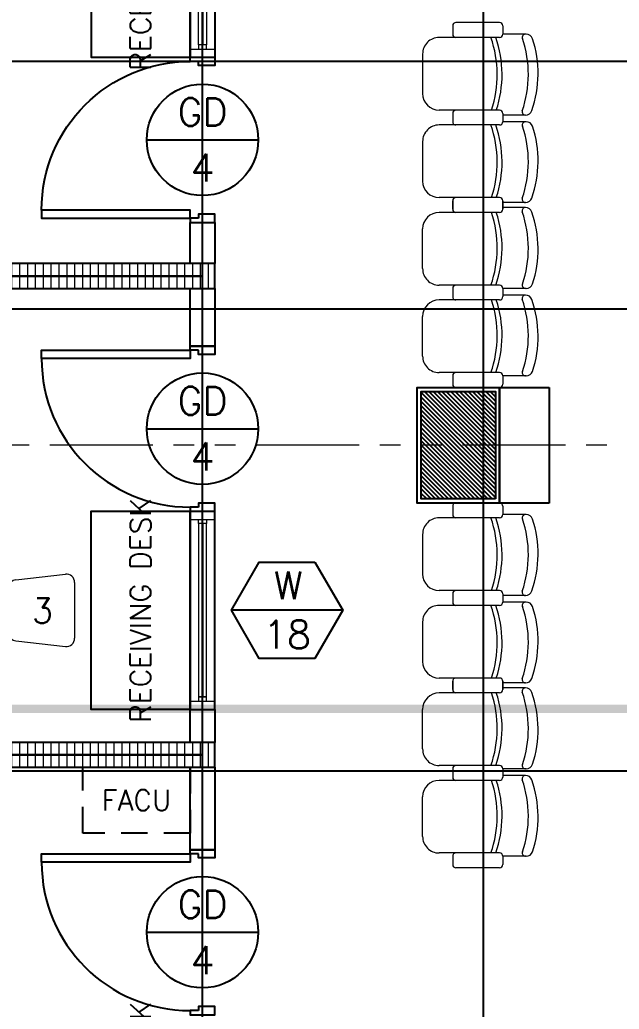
# Model space of a CAD drawing. Header units: metres. Extents: x -12400 to 1, y 0 to 106422.
# Drawn here: x -12080.56 to -12076.93, y 106394.4 to 106400.4 of the extents above; entities that cross this region are included whole.
import ezdxf
from ezdxf.enums import TextEntityAlignment as Align

# ---------------------------------------------------------------- set-up
doc = ezdxf.new("R2010")
doc.units = ezdxf.units.M
doc.header["$PDMODE"] = 35
for name, pattern in [('CENTER', [2, 1.25, -0.25, 0.25, -0.25]), ('HIDDEN2', [4.762499999999999, 3.175, -1.5875]), ('PHANTOM2', [1.25, 0.625, -0.125, 0.125, -0.125, 0.125, -0.125])]:
    doc.linetypes.add(name, pattern=pattern)
for name, color, linetype, lineweight in [('.3', 6, 'Continuous', 30), ('0.1', 1, 'Continuous', 9), ('0.20', 2, 'Continuous', 20), ('A-DIM-100', 8, 'Continuous', 0), ('DIM 001', 251, 'Continuous', 13), ('FURN', 8, 'Continuous', 5), ('FURN 0009', 49, 'Continuous', 9), ('HATCH', 250, 'Continuous', 5), ('W', 140, 'Continuous', 80)]:
    doc.layers.add(name, color=color, linetype=linetype, lineweight=lineweight)
for name, color, linetype in [('1AR', 1, 'Continuous'), ('AR-HIDDEN LINES', 8, 'HIDDEN2'), ('AR-WALL', 7, 'Continuous'), ('FIXTURE', 35, 'Continuous'), ('SCH-DOOR', 23, 'Continuous'), ('SCH-WIND', 181, 'Continuous'), ('stone', 15, 'Continuous'), ('WALL', 7, 'Continuous'), ('WINDOW', 1, 'Continuous')]:
    doc.layers.add(name, color=color, linetype=linetype)
doc.layers.add('GUIDELINES', color=206, linetype='Continuous', plot=False)
doc.styles.add('DIMTXT-100', font='arial.ttf')
doc.styles.add('swis721', font='swiss.ttf')
doc.styles.add('T-0.15', font='romans.shx', dxfattribs={"height": 0.15})
doc.styles.add('T.25', font='romans.shx', dxfattribs={"height": 0.2})
doc.dimstyles.new('D-100', dxfattribs={"dimtxt": 0.2, "dimasz": 0.15, "dimexe": 0.1, "dimexo": 0.1, "dimgap": 0.1, "dimtad": 1, "dimdec": 3, "dimzin": 4, "dimdsep": 46, "dimtxsty": 'DIMTXT-100', "dimblk": 'ARCHTICK', "dimcen": 0.2, "dimdle": 0.1, "dimclrd": 8, "dimclre": 8, "dimclrt": 2, "dimadec": 0, "dimazin": 1, "dimtfac": 1, "dimtdec": 3, "dimtofl": 0, "dimtmove": 2, "dimatfit": 3, "dimfxl": 1, "dimarcsym": 0})
doc.dimstyles.new('DIM 200', dxfattribs={"dimtxt": 200, "dimasz": 1, "dimexe": 0, "dimexo": 40, "dimgap": 50, "dimtad": 1, "dimtoh": 1, "dimdec": 0, "dimlfac": 2, "dimtxsty": 'swis721', "dimblk": 'CIR', "dimcen": 0, "dimclrd": 155, "dimclre": 155, "dimclrt": 4, "dimadec": 0, "dimazin": 0, "dimtfac": 1, "dimtdec": 0, "dimtix": 1, "dimtmove": 1, "dimatfit": 3, "dimldrblk": 'CIR', "dimfxl": 0, "dimarcsym": 0})

# ---------------------------------------------------------------- blocks, each defined once
blk = doc.blocks.new('CIR')
at = {"color": 4}
blk.add_circle((0, 0), 50, dxfattribs=at)
blk = doc.blocks.new('D-TAG')
at = {"layer": 'SCH-DOOR'}
blk.add_line((-0.2999999999883585, 0), (0.2999999999883585, 0), dxfattribs=at)
blk.add_circle((0, 5.821121362714621e-11), 0.3, dxfattribs=at)
at = {"layer": 'SCH-DOOR', "color": 2, "style": 'T-0.15'}
for tag, p in [('D-TAG', (-7.105427357601002e-14, 0.150000000029106)), ('D-NO', (-7.105427357601002e-14, -0.1499999999709054))]:
    blk.add_attdef(tag, text='', height=0.15, dxfattribs=at).set_placement(p, align=Align.MIDDLE_CENTER)
blk = doc.blocks.new('_ArchTick')
at = {"color": 0, "linetype": 'ByBlock', "const_width": 0.15}
blk.add_lwpolyline([(-0.5, -0.5), (0.5, 0.5)], dxfattribs=at)
blk = doc.blocks.new('*D1884')
at = {"layer": 'DEFPOINTS', "color": 0, "transparency": 16777216}
for p in [(-12077.65441529414, 106401.7952236538), (-12088.90441529417, 106400.1452236538), (-12076.07941529413, 106400.1452236538)]:
    blk.add_point(p, dxfattribs=at)
at = {"layer": 'DIM 001', "color": 8, "lineweight": -2, "transparency": 16777216}
for p, q in [((-12088.90441529417, 106401.8952236538), (-12088.90441529417, 106400.0452236538)), ((-12077.75441529414, 106401.7952236538), (-12089.00441529417, 106401.7952236538)), ((-12076.17941529413, 106400.1452236538), (-12089.00441529417, 106400.1452236538))]:
    blk.add_line(p, q, dxfattribs=at)
at = {"layer": 'DIM 001', "color": 8, "lineweight": -2, "transparency": 16777216, "xscale": 0.15, "yscale": 0.15, "zscale": 0.15}
for p, rotation in [((-12088.90441529417, 106401.7952236538), 90), ((-12088.90441529417, 106400.1452236538), 270)]:
    blk.add_blockref('_ArchTick', p, dxfattribs=dict(at, rotation=rotation))
at = {"layer": 'DIM 001', "color": 2, "transparency": 16777216, "insert": (-12089.10652989169, 106400.9702236537), "char_height": 0.2, "attachment_point": 5, "rotation": 90, "style": 'DIMTXT-100'}
blk.add_mtext('1.650', dxfattribs=at)
blk = doc.blocks.new('*D1885')
at = {"layer": 'DEFPOINTS', "color": 0, "transparency": 16777216}
for p in [(-12076.07941529413, 106400.1452236538), (-12088.90441529418, 106398.6452236538), (-12074.20441529415, 106398.6452236538)]:
    blk.add_point(p, dxfattribs=at)
at = {"layer": 'DIM 001', "color": 8, "lineweight": -2, "transparency": 16777216}
for p, q in [((-12088.90441529418, 106400.2452236538), (-12088.90441529418, 106398.5452236538)), ((-12076.17941529413, 106400.1452236538), (-12089.00441529418, 106400.1452236538)), ((-12074.30441529415, 106398.6452236538), (-12089.00441529418, 106398.6452236538))]:
    blk.add_line(p, q, dxfattribs=at)
at = {"layer": 'DIM 001', "color": 8, "lineweight": -2, "transparency": 16777216, "xscale": 0.15, "yscale": 0.15, "zscale": 0.15}
for p, rotation in [((-12088.90441529418, 106400.1452236538), 90), ((-12088.90441529418, 106398.6452236538), 270)]:
    blk.add_blockref('_ArchTick', p, dxfattribs=dict(at, rotation=rotation))
at = {"layer": 'DIM 001', "color": 2, "transparency": 16777216, "insert": (-12089.10652989169, 106399.3952236537), "char_height": 0.2, "attachment_point": 5, "rotation": 90, "style": 'DIMTXT-100'}
blk.add_mtext('1.500', dxfattribs=at)
blk = doc.blocks.new('*D1886')
at = {"layer": 'DEFPOINTS', "color": 0, "transparency": 16777216}
for p in [(-12074.20441529415, 106398.6452236538), (-12088.90441529419, 106395.8452236538), (-12074.20441529415, 106395.8452236538)]:
    blk.add_point(p, dxfattribs=at)
at = {"layer": 'DIM 001', "color": 8, "lineweight": -2, "transparency": 16777216}
for p, q in [((-12088.90441529419, 106398.7452236538), (-12088.90441529419, 106395.7452236538)), ((-12074.30441529415, 106398.6452236538), (-12089.00441529419, 106398.6452236538)), ((-12074.30441529415, 106395.8452236538), (-12089.00441529419, 106395.8452236538))]:
    blk.add_line(p, q, dxfattribs=at)
at = {"layer": 'DIM 001', "color": 8, "lineweight": -2, "transparency": 16777216, "xscale": 0.15, "yscale": 0.15, "zscale": 0.15}
for p, rotation in [((-12088.90441529419, 106398.6452236538), 90), ((-12088.90441529419, 106395.8452236538), 270)]:
    blk.add_blockref('_ArchTick', p, dxfattribs=dict(at, rotation=rotation))
at = {"layer": 'DIM 001', "color": 2, "transparency": 16777216, "insert": (-12089.1065298917, 106397.2452236537), "char_height": 0.2, "attachment_point": 5, "rotation": 90, "style": 'DIMTXT-100'}
blk.add_mtext('2.800', dxfattribs=at)
blk = doc.blocks.new('*D1887')
at = {"layer": 'DEFPOINTS', "color": 0, "transparency": 16777216}
for p in [(-12074.20441529415, 106395.8452236538), (-12088.9044152942, 106393.8452236537), (-12074.90441529414, 106393.8452236537)]:
    blk.add_point(p, dxfattribs=at)
at = {"layer": 'DIM 001', "color": 8, "lineweight": -2, "transparency": 16777216}
for p, q in [((-12088.9044152942, 106395.9452236538), (-12088.9044152942, 106393.7452236537)), ((-12074.30441529415, 106395.8452236538), (-12089.0044152942, 106395.8452236538)), ((-12075.00441529414, 106393.8452236537), (-12089.0044152942, 106393.8452236537))]:
    blk.add_line(p, q, dxfattribs=at)
at = {"layer": 'DIM 001', "color": 8, "lineweight": -2, "transparency": 16777216, "xscale": 0.15, "yscale": 0.15, "zscale": 0.15}
for p, rotation in [((-12088.9044152942, 106395.8452236538), 90), ((-12088.9044152942, 106393.8452236537), 270)]:
    blk.add_blockref('_ArchTick', p, dxfattribs=dict(at, rotation=rotation))
at = {"layer": 'DIM 001', "color": 2, "transparency": 16777216, "insert": (-12089.10652989171, 106394.8452236537), "char_height": 0.2, "attachment_point": 5, "rotation": 90, "style": 'DIMTXT-100'}
blk.add_mtext('2.000', dxfattribs=at)
blk = doc.blocks.new('*D1858')
at = {"layer": 'DEFPOINTS', "color": 0, "transparency": 16777216}
for p in [(-12076.0794152941, 106395.8452236538), (-12077.75441529411, 106388.5702236537), (-12077.75441529411, 106385.3202236537)]:
    blk.add_point(p, dxfattribs=at)
at = {"layer": 'DIM 001', "color": 8, "lineweight": -2, "transparency": 16777216}
for p, q in [((-12076.0794152941, 106395.7452236538), (-12076.0794152941, 106385.2202236537)), ((-12077.75441529411, 106388.4702236537), (-12077.75441529411, 106385.2202236537)), ((-12075.9794152941, 106385.3202236537), (-12077.85441529411, 106385.3202236537))]:
    blk.add_line(p, q, dxfattribs=at)
at = {"layer": 'DIM 001', "color": 8, "lineweight": -2, "transparency": 16777216, "xscale": 0.15, "yscale": 0.15, "zscale": 0.15, "rotation": 180}
blk.add_blockref('_ArchTick', (-12077.75441529411, 106385.3202236537), dxfattribs=at)
at = {"layer": 'DIM 001', "color": 8, "lineweight": -2, "transparency": 16777216, "xscale": 0.15, "yscale": 0.15, "zscale": 0.15}
blk.add_blockref('_ArchTick', (-12076.0794152941, 106385.3202236537), dxfattribs=at)
at = {"layer": 'DIM 001', "color": 2, "transparency": 16777216, "insert": (-12076.9169152941, 106385.5223382512), "char_height": 0.2, "attachment_point": 5, "style": 'DIMTXT-100'}
blk.add_mtext('1.675', dxfattribs=at)
blk = doc.blocks.new('A$C1B753C5A')
at = {"layer": 'WALL'}
h = blk.add_hatch(dxfattribs=at)
h.set_pattern_fill('ANSI31', color=250, scale=0.15)
h.set_pattern_definition([(45, (-1494.388102653662, 303.0677240852394), (-0.01325825214724777, 0.01325825214724777), [])])
h.paths.add_polyline_path([(0.4750000000001364, 0.6749999999999545), (0.02500000000009089, 0.6749999999999545), (0.02500000000009095, 0.02499999999997721), (0.4750000000001364, 0.02499999999997721)])
at = {"color": 7}
blk.add_lwpolyline([(0, 0), (0.5000000000002274, 0), (0.5000000000002274, 0.6999999999999318), (0, 0.6999999999999318)], close=True, dxfattribs=at)
at = {"layer": 'stone', "color": 5}
blk.add_lwpolyline([(0.02500000000009095, 0.02499999999997726), (0.4750000000001364, 0.02499999999997726), (0.4750000000001364, 0.6749999999999545), (0.02500000000009095, 0.6749999999999545)], close=True, dxfattribs=at)
blk = doc.blocks.new('COLUMNS2F')
at = {"xscale": -1}
blk.add_blockref('A$C1B753C5A', (-12153.85441529414, 106334.6499565114), dxfattribs=at)
blk = doc.blocks.new('public chair 4')
at = {"layer": 'FURN 0009'}
for p, q in [((-3.492459654808044e-10, 1.084999994083773), (1.164153218269348e-10, 1.034999993920792)), ((0.2839078841498122, 1.104999994044192), (0.01999999966938049, 1.1049999941024)), ((0.3039078841684386, 1.084999994025566), (0.3039078837027773, 1.034999993920792)), ((0.4459181866841391, 1.034999999625143), (0.303907883935608, 1.03499999968335)), ((0.4459181866841391, 1.034999999566935), (0.4416302758036181, 1.034999999566935)), ((0.02000000013504177, 1.014999994076788), (-0.0821254343027249, 1.014999994076788)), ((0.2839078836841509, 1.014999994018581), (0.02000000013504177, 1.014999994076788)), ((-0.1821254343958572, 0.9149999939836562), (-0.1821254339301959, 0.6749999939347617)), ((0.02000000013504177, 0.5749999941326678), (-0.08212543383706361, 0.5749999940744601)), ((-1.164153218269348e-10, 0.554999993997626), (1.164153218269348e-10, 0.5049999940674752)), ((0.2839078843826428, 0.5749999940744601), (0.01999999990221113, 0.5749999941326678)), ((0.3039078844012693, 0.5549999942886643), (0.3039078846340999, 0.504999999771826)), ((0.4406449099769816, 0.5449999939883128), (0.3039078841684386, 0.5449999938136898)), ((0.02000000013504177, 0.4849999941070564), (-0.0821254343027249, 0.4849999941070564)), ((0.2839078846154734, 0.4849999940488487), (0.02000000013504177, 0.4849999940488487)), ((0.4459181866841391, 0.5049999996554106), (0.303907883935608, 0.5049999997136183)), ((0.4459181866841391, 0.504999999597203), (0.4416302758036181, 0.504999999597203)), ((-0.1821254343958572, 0.3849999940139242), (-0.1821254339301959, 0.1449999939650297)), ((0.02000000013504177, 0.04499999416293576), (-0.08212543383706361, 0.0449999941047281)), ((-1.164153218269348e-10, -0.0249999999650754), (1.164153218269348e-10, 0.0249999999650754)), ((-1.164153218269348e-10, 0.02499999402789399), (1.164153218269348e-10, -0.02500000590225682)), ((0.2839078846154734, 0.04499999998370185), (0.02000000013504177, 0.04499999998370185)), ((0.2839078843826428, 0.0449999941047281), (0.01999999990221113, 0.04499999416293576)), ((0.3039078844012693, 0.02499999431893229), (0.3039078846340999, -0.02500000019790605)), ((0.3039078844012693, -0.02500000025611371), (0.3039078846340999, 0.02499999426072463)), ((0.4406449099769816, 0.01499999401858076), (0.3039078841684386, 0.01499999384395778)), ((0.02000000013504177, -0.04500000010011718), (-0.08212543383706361, -0.04500000004190952)), ((0.2839078843826428, -0.04500000004190952), (0.01999999990221113, -0.04500000010011718)), ((0.2839078846154734, -0.04500000592088327), (0.02000000013504177, -0.04500000592088327)), ((0.4406449099769816, -0.01499999995576218), (0.3039078841684386, -0.01499999978113919)), ((-0.1821254343958572, -0.3849999999511056), (-0.1821254339301959, -0.1449999999022111)), ((0.02000000013504177, -0.4850000000442378), (-0.0821254343027249, -0.4850000000442378)), ((0.02000000013504177, -0.4849999998114072), (-0.08212543383706361, -0.4849999998696148)), ((-1.164153218269348e-10, -0.504999999946449), (1.164153218269348e-10, -0.5549999998765998)), ((0.2839078843826428, -0.4849999998696148), (0.01999999990221113, -0.4849999998114072)), ((0.3039078844012693, -0.5049999996554106), (0.3039078846340999, -0.554999994172249)), ((0.4459181866841391, -0.5050000055925921), (0.303907883935608, -0.5050000056507997)), ((0.4459181866841391, -0.5050000055343844), (0.4416302758036181, -0.5050000055343844)), ((0.02000000013504177, -0.5749999998952262), (-0.08212543383706361, -0.5749999998370185)), ((0.2839078846154734, -0.5749999998952262), (0.02000000013504177, -0.5749999998952262)), ((0.4406449099769816, -0.5449999997508712), (0.3039078841684386, -0.5449999995762482)), ((-0.1821254343958572, -0.9149999997462146), (-0.1821254339301959, -0.6749999996973202)), ((0.02000000013504177, -1.014999999839347), (-0.0821254343027249, -1.014999999839347)), ((0.02000000013504177, -1.014999999606516), (-0.08212543383706361, -1.014999999664724)), ((0.2839078843826428, -1.014999999664724), (0.01999999990221113, -1.014999999606516)), ((-1.164153218269348e-10, -1.034999999741558), (1.164153218269348e-10, -1.084999999671709)), ((0.3039078844012693, -1.03499999945052), (0.3039078846340999, -1.084999993967358)), ((0.4459181866841391, -1.035000005387701), (0.303907883935608, -1.035000005445909)), ((0.4459181866841391, -1.035000005329493), (0.4416302758036181, -1.035000005329493)), ((0.2839078846154734, -1.104999999690335), (0.02000000013504177, -1.104999999690335))]:
    blk.add_line(p, q, dxfattribs=at)
for centre, radius, start, end in [((0.01999999966938049, 1.084999994083773), 0.02, 90, 180), ((0.2839078841498122, 1.084999994025566), 0.02, 0, 90), ((0.02000000013504177, 1.034999994095415), 0.02, 180.0000005336085, 269.9999999866598), ((0.2839078836841509, 1.034999994037207), 0.02, 269.9999999866598, 359.9999997331958), ((0.4416302758036181, 1.014999999490101), 0.02, 90, 198.7060796845716), ((0.4459181866841391, 0.9949999996460974), 0.04, 18.16363172830408, 90), ((-0.0821254343027249, 0.9149999941000715), 0.1, 90, 180.0000000566959), ((-0.411679505254142, 0.7899999936926179), 0.6815637052442207, 341.6119534198556, 19.27625419140281), ((-0.3822083171689883, 0.7899999936926179), 0.6815637052442207, 341.6119534198556, 19.27625419140281), ((-0.2143717563012615, 0.791432730271481), 0.6730549242463175, 340.8938805167201, 18.8226115638007), ((-0.1557765401666984, 0.7962648111279123), 0.6736522938089522, 340.6024362188745, 18.27120762634649), ((-0.08212543383706361, 0.674999994051177), 0.1, 180.0000000533608, 270), ((0.01999999990221113, 0.5549999941140413), 0.02, 90, 180.0000003335053), ((0.2839078843826428, 0.5549999940558337), 0.02, 6.670106611340577e-07, 90), ((0.4406449099769816, 0.5649999940069392), 0.02, 162.1540045916825, 270), ((0.4416302758036181, 0.584999994141981), 0.04, 270, 341.8363694297079), ((-0.0821254343027249, 0.3849999941303395), 0.1, 90, 180.0000000566959), ((0.02000000013504177, 0.5049999940674752), 0.02, 180, 269.9999999866598), ((-0.411679505254142, 0.2599999937228858), 0.6815637052442207, 341.6119534198556, 19.27625419140281), ((-0.3822083171689883, 0.2599999937228858), 0.6815637052442207, 341.6119534198556, 19.27625419140281), ((0.2839078846154734, 0.5049999940674752), 0.02, 270, 1.900980384232065e-07), ((0.4416302758036181, 0.4849999995203689), 0.02, 90, 198.7060796845716), ((0.4459181866841391, 0.4649999996763654), 0.04, 18.16363172830408, 90), ((-0.2143717563012615, 0.261432730301749), 0.6730549242463175, 340.8938805167201, 18.8226115638007), ((-0.1557765401666984, 0.2662648111581802), 0.6736522938089522, 340.6024362188745, 18.27120762634649), ((-0.08212543383706361, 0.144999994081445), 0.1, 180.0000000533608, 270), ((0.02000000013504177, 0.0249999999650754), 0.02, 90.00000001334021, 180), ((0.01999999990221113, 0.02499999414430931), 0.02, 90, 180.0000003335053), ((0.2839078846154734, 0.0249999999650754), 0.02, 359.999999809902, 90), ((0.2839078843826428, 0.02499999408610165), 0.02, 6.670106611340577e-07, 90), ((0.4406449099769816, 0.03499999403720722), 0.02, 162.1540045916825, 270), ((0.4416302758036181, 0.05499999417224899), 0.04, 270, 341.8363694297079), ((-0.08212543383706361, -0.1450000000186265), 0.1, 90, 179.9999999466392), ((0.01999999990221113, -0.02500000008149073), 0.02, 179.9999996664947, 270), ((0.02000000013504177, -0.02500000590225682), 0.02, 180, 269.9999999866598), ((-0.411679505254142, -0.2599999996600673), 0.6815637052442207, 340.7237458085972, 18.38804658014439), ((-0.3822083171689883, -0.2599999996600673), 0.6815637052442207, 340.7237458085972, 18.38804658014439), ((0.2839078843826428, -0.02500000002328306), 0.02, 270, 359.9999993329894), ((0.2839078846154734, -0.02500000590225682), 0.02, 270, 1.900980384232065e-07), ((0.4406449099769816, -0.03499999997438863), 0.02, 90, 197.8459954083175), ((-0.2143717563012615, -0.2614327362389304), 0.6730549242463175, 341.1773884361993, 19.10611948327995), ((0.4416302758036181, -0.0550000001094304), 0.04, 18.16363057029205, 90), ((-0.1557765401666984, -0.2662648170953616), 0.6736522938089522, 341.7287923736535, 19.39756378112552), ((-0.0821254343027249, -0.3850000000675209), 0.1, 179.9999999433041, 270), ((0.4416302758036181, -0.4850000054575503), 0.02, 161.2939203154284, 270), ((0.4459181866841391, -0.4650000056135468), 0.04, 270, 341.8363682716959), ((0.01999999990221113, -0.5049999998300336), 0.02, 90, 180.0000003335053), ((0.2839078843826428, -0.5049999998882413), 0.02, 6.670106611340577e-07, 90), ((-0.08212543383706361, -0.6749999998137355), 0.1, 90, 179.9999999466392), ((0.02000000013504177, -0.5549999998765998), 0.02, 180, 269.9999999866598), ((-0.411679505254142, -0.7899999994551763), 0.6815637052442207, 340.7237458085972, 18.38804658014439), ((-0.3822083171689883, -0.7899999994551763), 0.6815637052442207, 340.7237458085972, 18.38804658014439), ((0.2839078846154734, -0.5549999998765998), 0.02, 270, 1.900980384232065e-07), ((0.4406449099769816, -0.5649999997694977), 0.02, 90, 197.8459954083175), ((-0.2143717563012615, -0.7914327360340394), 0.6730549242463175, 341.1773884361993, 19.10611948327995), ((0.4416302758036181, -0.5849999999045394), 0.04, 18.16363057029205, 90), ((-0.1557765401666984, -0.7962648168904707), 0.6736522938089522, 341.7287923736535, 19.39756378112552), ((-0.0821254343027249, -0.9149999998626299), 0.1, 179.9999999433041, 270), ((0.01999999990221113, -1.034999999625143), 0.02, 90, 180.0000003335053), ((0.2839078843826428, -1.03499999968335), 0.02, 6.670106611340577e-07, 90), ((0.4416302758036181, -1.015000005252659), 0.02, 161.2939203154284, 270), ((0.4459181866841391, -0.9950000054086559), 0.04, 270, 341.8363682716959), ((0.02000000013504177, -1.084999999671709), 0.02, 180, 269.9999999866598), ((0.2839078846154734, -1.084999999671709), 0.02, 270, 1.900980384232065e-07)]:
    blk.add_arc(centre, radius, start, end, dxfattribs=at)
blk = doc.blocks.new('A$C0C291135')
at = {"layer": 'FIXTURE', "color": 3}
for points in [[(0.0249999999996362, -0.02499999999417923), (0.0249999999996362, -0.07499999999708962), (0, -0.07499999999708962), (0, 0.07499999999708962), (0.05000000000109139, 0.07499999999708962), (0.05000000000109139, -0.02499999999417923), (0.0249999999996362, -0.02499999999417923)], [(0.9751240390014573, -0.02499999999417923), (0.9751240390014573, -0.07499999999708962), (1.000124039001093, -0.07499999999708962), (1.000124039001093, 0.07499999999708962), (0.9501240390000021, 0.07499999999708962), (0.9501240390000021, -0.02499999999417923), (0.9751240390014573, -0.02499999999417923)]]:
    blk.add_lwpolyline(points, dxfattribs=at)
at = {"layer": 'FIXTURE', "color": 2, "ltscale": 0.3}
blk.add_lwpolyline([(0.0249999999996362, -0.07499999999708962), (0.0750000000007276, -0.07499999999708962), (0.07499999999708962, -0.9751240390032763), (0.02499999999781721, -0.9751240390032763)], close=True, dxfattribs=at)
at = {"layer": 'FIXTURE', "color": 1}
blk.add_arc((0.0750000000007276, -0.07499999999708962), 0.9001240389999464, 270, 0, dxfattribs=at)
blk = doc.blocks.new('*U1767')
at = {"color": 1}
blk.add_lwpolyline([(0.24987596100982, 0), (0.24987596100982, 0.1499999999941792), (0, 0.1499999999941792), (0, 0)], close=True, dxfattribs=at)
at = {"color": 3}
blk.add_lwpolyline([(0, 0.07499999999708962), (0.24987596100982, 0.07499999999708962)], dxfattribs=at)
blk = doc.blocks.new('*U1768')
at = {"color": 1}
blk.add_lwpolyline([(0.3498759610301927, 0), (0.3498759610301927, 0.1499999999941792), (0, 0.1499999999941792), (0, 0)], close=True, dxfattribs=at)
at = {"color": 3}
blk.add_lwpolyline([(0, 0.07499999999708962), (0.3498759610301927, 0.07499999999708962)], dxfattribs=at)
blk = doc.blocks.new('*U1741')
at = {"color": 1}
blk.add_lwpolyline([(0.5000000000036393, 0), (0.5000000000036393, 0.1499999999941792), (0, 0.1499999999941792), (0, 0)], close=True, dxfattribs=at)
at = {"color": 3}
blk.add_lwpolyline([(0, 0.07499999999708962), (0.5000000000036393, 0.07499999999708962)], dxfattribs=at)
blk = doc.blocks.new('*U1769')
at = {"layer": 'HATCH'}
h = blk.add_hatch(dxfattribs=at)
h.set_pattern_fill('ANSI31', color=256, scale=0.015, angle=45)
h.set_pattern_definition([(90, (6.187499999998178, 0), (-0.04762500000000001, 0), [])])
h.paths.add_polyline_path([(7.274999999997815, 0), (7.274999999997815, 0.1499999999796273), (0, 0.1499999999796273), (0, 0)])
at = {"color": 3}
blk.add_lwpolyline([(7.274999999997815, 0), (7.274999999997815, 0.1499999999796273), (0, 0.1499999999796273), (0, 0)], close=True, dxfattribs=at)
blk = doc.blocks.new('A$Cecf548ae')
at = {"layer": '.3', "color": 3}
blk.add_lwpolyline([(-0.125000000001819, 0.07499999999708962), (-1.174999999999272, 0.07500000001164153)], dxfattribs=at)
at = {"layer": '0.20'}
for points in [[(-1.25, 0), (-1.200000000000728, 0), (-1.200000000000728, 0.1500000000087311), (-1.25, 0.1500000000087311)], [(-0.05000000000109139, 0), (-0.1000000000021828, 0), (-0.1000000000021828, 0.1500000000087311), (-0.05000000000109139, 0.1500000000087311)], [(-1.174999999999272, 0.05000000000291038), (-1.200000000000728, 0.05000000000291038), (-1.200000000000728, 0.1000000000058208), (-1.174999999999272, 0.1000000000058208)], [(-0.125000000001819, 0.05000000000291038), (-0.1000000000021828, 0.05000000000291038), (-0.1000000000021828, 0.1000000000058208), (-0.125000000001819, 0.1000000000058208)]]:
    blk.add_lwpolyline(points, close=True, dxfattribs=at)
at = {"layer": '0.20', "color": 8}
blk.add_lwpolyline([(-1.174999999999272, 0.05000000000291038), (-0.125000000001819, 0.05000000000291038), (-0.125000000001819, 0.1000000000058208), (-1.174999999999272, 0.1000000000058208)], close=True, dxfattribs=at)
at = {"layer": 'WINDOW'}
for p, q in [((-0.05000000000109139, 0.1500000000087311), (-1.25, 0.1500000000087311)), ((-0.05000000000109139, 0), (-1.25, 0))]:
    blk.add_line(p, q, dxfattribs=at)
blk = doc.blocks.new('new chair')
at = {"layer": 'FURN 0009', "color": 1, "lineweight": 9}
for p, q in [((-135.8034158992814, 400), (-135.803415899165, 431.6333479945315)), ((135.8034158993978, 400), (135.8034158993978, 431.6333479944151)), ((135.8034158993978, 400), (-135.8034158992814, 400)), ((-185.4976026327349, 355.5215763038723), (-218.8309359660489, 55.52157630375586)), ((185.4976026370423, 355.5215763018932), (218.8309359704144, 55.52157630189322)), ((169.1367492326535, 2.328306436538696e-10), (-169.1367492326535, 2.328306436538696e-10))]:
    blk.add_line(p, q, dxfattribs=at)
for centre, radius, start, end in [((-210.9529411762487, 415.4054511487484), 9.999999999999588, 113.8726975280942, 293.8726975280942), ((0, -61.24999999941792), 531.2499999999792, 66.12730247190576, 113.8726975280942), ((0, -61.24999999941792), 511.2499999999808, 66.12730247190576, 113.8726975280942), ((210.9529411806725, 415.4054511466529), 9.999999999999588, 246.1273024719058, 66.12730247190576), ((-135.803415899165, 350.0000000002328), 49.99999999999812, 90, 173.659808247256), ((135.8034158995142, 350.0000000004657), 49.99999999999812, 6.340191746267892, 90), ((-169.1367492325371, 50.00000000046566), 49.99999999999812, 173.659808247256, 270), ((169.1367492326535, 50.00000000046566), 49.99999999999812, 270, 6.340191746267892)]:
    blk.add_arc(centre, radius, start, end, dxfattribs=at)
blk = doc.blocks.new('*U1979')
at = {"color": 1}
blk.add_lwpolyline([(0.2000000000116415, 0), (0.2000000000116415, 0.1499999999941792), (0, 0.1499999999941792), (0, 0)], close=True, dxfattribs=at)
at = {"color": 3}
blk.add_lwpolyline([(0, 0.07499999999708962), (0.2000000000116415, 0.07499999999708962)], dxfattribs=at)
blk = doc.blocks.new('FP_5F')
at = {"color": 1, "linetype": 'HIDDEN2', "ltscale": 0.05}
blk.add_lwpolyline([(7.674999999999272, 8.400000000008731), (8.325000000000728, 8.400000000008731), (8.325000000000728, 8.000000000014552), (7.674999999999272, 8.000000000014552)], close=True, dxfattribs=at)
at = {"layer": '1AR', "color": 1}
for points in [[(8.325000000002547, 13.90000000000873), (7.725000000002183, 13.90000000000873), (7.725000000002183, 12.70000000001164), (8.325000000002547, 12.70000000001164)], [(8.325000000009823, 8.75), (7.725000000009459, 8.75), (7.725000000009459, 9.94999999999709), (8.325000000009823, 9.94999999999709)]]:
    blk.add_lwpolyline(points, close=True, dxfattribs=at)
at = {"layer": 'AR-HIDDEN LINES', "color": 15}
blk.add_lwpolyline([(10.20000000000255, 10.69999999996799), (10.50000000000182, 10.69999999996799), (10.50000000000182, 9.999999999985448), (10.20000000000255, 9.999999999985448)], close=True, dxfattribs=at)
at = {"layer": 'GUIDELINES'}
for points in [[(10.10000000000218, 14.69999999999709), (10.10000000000036, 14.69999999999709), (10.10000000000036, 6.875), (10.10000000000036, 6.875), (10.10000000000036, 1.099999999991269), (1.100000000000364, 1.099999999991269), (1.100000000000364, 19.59999999999127), (10.10000000000036, 19.59999999999127)], [(8.399999999999636, 14.87500000001455), (1.100000000000364, 14.87500000001455), (1.100000000000364, 11.37500000001455), (8.399999999999636, 11.37500000001455)], [(1.100000000000364, 8.475000000020373), (8.399999999999636, 8.475000000020373), (8.399999999999636, 11.37500000001455), (1.100000000000364, 11.37500000001455)], [(8.399999999999636, 8.475000000020373), (1.100000000000364, 8.475000000020373), (1.100000000000364, 4.975000000020373), (8.399999999999636, 4.975000000020373)]]:
    blk.add_lwpolyline(points, close=True, dxfattribs=at)
for name, p in [('COLUMNS2F', (12164.05441529414, -106324.6499565114)), ('public chair 4', (9.916092115847277, 11.80499999967287)), ('public chair 4', (9.916092115847277, 8.895000005941256))]:
    blk.add_blockref(name, p)
at = {"xscale": -1, "rotation": 270}
for name, p in [('A$C0C291135', (8.400000000001455, 11.69987596099963)), ('*U1767', (8.325000000004366, 11.44999999999709)), ('*U1768', (8.325000000004366, 10.9501240390091)), ('*U1979', (8.325000000002547, 8.550000000017462)), ('*U1741', (8.325000000006185, 7.900000000008731))]:
    blk.add_blockref(name, p, dxfattribs=at)
at = {"color": 1}
for p in [(1.200000000000728, 11.30000000003201), (1.200000000000728, 8.400000000037835)]:
    blk.add_blockref('*U1769', p, dxfattribs=at)
at = {"rotation": 270}
for p in [(8.400000000001455, 10.9501240390091), (8.400000000003274, 7.900000000008731)]:
    blk.add_blockref('A$C0C291135', p, dxfattribs=at)
at = {"lineweight": 0, "xscale": 0.001000000000000013, "yscale": 0.001000000000000013, "zscale": 0.001000000000000013, "rotation": 90}
blk.add_blockref('new chair', (7.624999999916326, 9.349999999991269), dxfattribs=at)
at = {"layer": 'AR-WALL', "xscale": -1, "rotation": 270}
blk.add_blockref('A$Cecf548ae', (8.324999999989814, 13.94999999999709), dxfattribs=at)
at = {"layer": 'AR-WALL', "rotation": 270}
blk.add_blockref('A$Cecf548ae', (8.32499999999709, 8.700000000011642), dxfattribs=at)
at = {"layer": '0.1', "color": 2, "char_height": 0.125, "attachment_point": 5, "style": 'T.25'}
for insert, rotation in [((8.024587284740846, 13.30000000001746), 90.00000000000007), ((8.024587284748122, 9.349999999991269), 89.99999999999993), ((8.024587284748122, 6.299875960990903), 89.99999999999993)]:
    blk.add_mtext_dynamic_manual_height_columns('{\\C3;RECEIVING DESK}', width=1.286489697929028, gutter_width=1, heights=[0], dxfattribs=dict(at, insert=insert, rotation=rotation))
at = {"layer": '0.1', "color": 2, "insert": (7.999853168586924, 8.200000000011642), "char_height": 0.125, "attachment_point": 5, "style": 'T.25'}
blk.add_mtext_dynamic_manual_height_columns('{\\C3;FACU}', width=0.5956259843032972, gutter_width=1, heights=[0], dxfattribs=at)
at = {"layer": 'FURN', "insert": (7.430521576216051, 9.347835730644874), "char_height": 0.15, "attachment_point": 5, "style": 'T.25'}
blk.add_mtext_dynamic_manual_height_columns('3', width=0.5027727363153642, gutter_width=1, heights=[0.1500000000000001], dxfattribs=at)
blk = doc.blocks.new('W-TAG')
at = {"layer": 'SCH-WIND'}
blk.add_line((-0.2999999999883585, 1.4210854715202e-14), (0.2999999999883585, -1.4210854715202e-14), dxfattribs=at)
blk.add_lwpolyline([(-0.1500000000232831, 0.2598076211288429), (-0.3000000000465661, 1.4210854715202e-14), (-0.1500000000232831, -0.2598076211288429), (0.1499999999650754, -0.2598076211288429), (0.2999999999883585, -1.4210854715202e-14), (0.1499999999650754, 0.2598076211288429)], close=True, dxfattribs=at)
at = {"layer": 'SCH-WIND', "color": 2, "style": 'T-0.15'}
for tag, p in [('W-TAG', (-0.005861362880693832, 0.1346037882111908)), ('W-NO', (-1.4210854715202e-14, -0.1299038105644215))]:
    blk.add_attdef(tag, text='', height=0.15, dxfattribs=at).set_placement(p, align=Align.MIDDLE_CENTER)
blk = doc.blocks.new('GRID1')
at = {"color": 6, "linetype": 'PHANTOM2'}
for points in [[(-12151.25441529414, 106384.7702236537), (-12151.25441529414, 106412.5702236537)], [(-12130.75441529413, 106398.6202236537), (-12163.75441529414, 106398.6202236537)]]:
    blk.add_leader(points, dimstyle='DIM 200', override={"dimasz": 0.002, "dimgap": 60, "dimtad": 0}, dxfattribs=at)

msp = doc.modelspace()

# ---------------------------------------------------------------- linework, layer by layer
at = {"layer": 'W', "linetype": 'CENTER', "ltscale": 1.2, "const_width": 0.05}
msp.add_lwpolyline([(-12091.1544152944, 106396.2235543709), (-12022.41296792597, 106396.2235543709), (-12022.41296792597, 106396.2235543709), (-12022.57290731897, 106396.2235543709)], dxfattribs=at)

# ---------------------------------------------------------------- block references
at = {"color": 1}
msp.add_blockref('FP_5F', (-12087.85441529414, 106387.4702236537), dxfattribs=at)
at = {"layer": 'A-DIM-100'}
msp.add_blockref('GRID1', (73.50000000000182, -0.8000000000029104), dxfattribs=at)
msp.add_blockref('GRID1', (73.50000000000182, -0.8000000000029104), dxfattribs=at)
at = {"layer": 'SCH-WIND', "xscale": 1.125, "yscale": 1.125, "zscale": 1.125}
for p in [(-12079.45441529414, 106399.6702236537), (-12079.45441529414, 106397.9203476927), (-12079.45441529414, 106394.8702236537)]:
    msp.add_blockref('D-TAG', p, dxfattribs=at).add_auto_attribs({'D-NO': '4', 'D-TAG': 'GD'})
at = {"layer": 'SCH-WIND', "color": 2}
ref = msp.add_blockref('W-TAG', (-12078.94191529413, 106396.8202236537), dxfattribs=dict(at, xscale=-1.125000000042443, yscale=1.125000000042443, zscale=1.125000000042443))
ref.add_attrib('W-NO', '18', dxfattribs={"color": 2, "height": 0.1687500000063664, "style": 'T-0.15'}).set_placement((-12078.94191529413, 106396.6740818668), align=Align.MIDDLE_CENTER)
ref.add_attrib('W-TAG', 'W', dxfattribs={"color": 2, "height": 0.1687500000063664, "style": 'T-0.15'}).set_placement((-12078.93532126089, 106396.9716529155), align=Align.MIDDLE_CENTER)

# ---------------------------------------------------------------- dimensions: what is measured, and where the dimension line sits
at = {"layer": 'DIM 001'}
for base, p1, p2, picture, middle in [((-12088.90441529417, 106400.1452236538), (-12077.65441529414, 106401.7952236537), (-12076.07941529413, 106400.1452236537), '*D1884', (-12089.10652989169, 106400.9702236537)), ((-12088.90441529418, 106398.6452236538), (-12076.07941529413, 106400.1452236537), (-12074.20441529414, 106398.6452236537), '*D1885', (-12089.10652989169, 106399.3952236537)), ((-12088.90441529419, 106395.8452236538), (-12074.20441529414, 106398.6452236537), (-12074.20441529414, 106395.8452236537), '*D1886', (-12089.1065298917, 106397.2452236537)), ((-12088.9044152942, 106393.8452236537), (-12074.20441529414, 106395.8452236537), (-12074.90441529414, 106393.8452236537), '*D1887', (-12089.10652989171, 106394.8452236537))]:
    dim = msp.add_linear_dim(base=base, p1=p1, p2=p2, angle=90, dimstyle='D-100', dxfattribs=at)
    dim.commit()
    dim.dimension.update_dxf_attribs({"geometry": picture, "text_midpoint": middle})
dim = msp.add_linear_dim(base=(-12077.75441529411, 106385.3202236537), p1=(-12076.0794152941, 106395.8452236538), p2=(-12077.75441529411, 106388.5702236537), dimstyle='D-100', dxfattribs=at)
dim.commit()
dim.dimension.update_dxf_attribs({"geometry": '*D1858', "text_midpoint": (-12076.9169152941, 106385.5223382512)})

doc.saveas('drawing.dxf')
